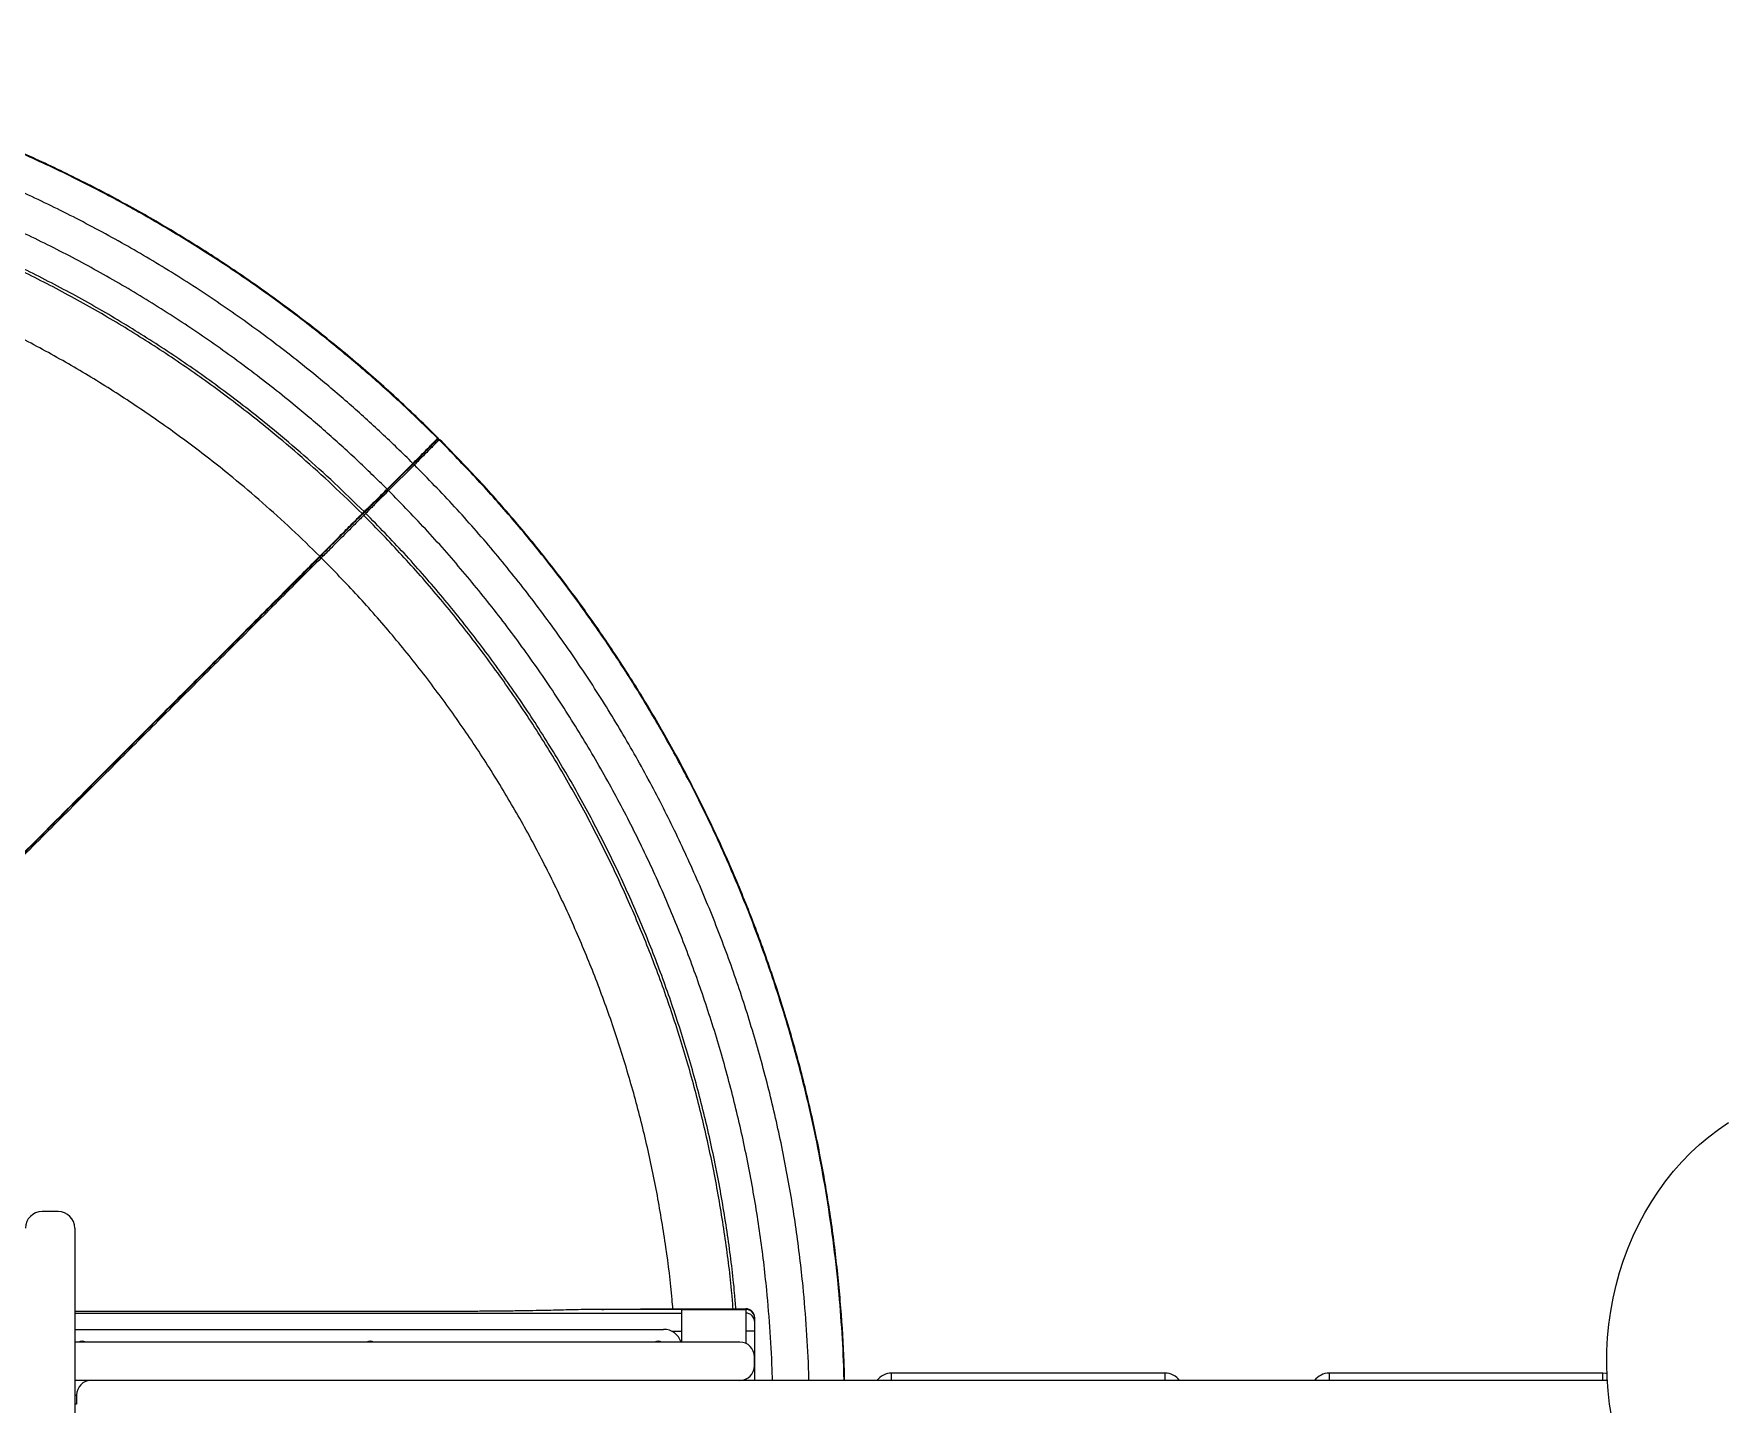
# Model space of a CAD drawing. Header units: millimetres. Extents: x -6502 to 7455, y -8041 to 5981.
# Drawn here: x -3928 to -3000, y 2289 to 3040 of the extents above; entities that cross this region are included whole.
import ezdxf

# ---------------------------------------------------------------- set-up
doc = ezdxf.new("R2010")
doc.units = ezdxf.units.MM
doc.layers.add('DIKOM_ОБЪЕКТ', color=7, linetype='Continuous')

msp = doc.modelspace()

# ---------------------------------------------------------------- linework, layer by layer
at = {"layer": 'DIKOM_ОБЪЕКТ', "color": 7, "linetype": 'Continuous', "lineweight": 15}
for p, q in [((-3706.877, 2817.635), (-3705.859, 2817.58)), ((-3706.762, 2817.868), (-3706.497, 2818.133)), ((-3705.601, 2817.838), (-3705.859, 2817.58)), ((-3719.494, 2803.944), (-3733.637, 2789.802)), ((-3720.02, 2804.468), (-3719.494, 2803.944)), ((-3734.161, 2790.324), (-3733.637, 2789.802)), ((-3748.174, 2777.167), (-3747.094, 2778.245)), ((-3747.284, 2777.354), (-3747.222, 2776.217)), ((-3746.142, 2777.297), (-3747.222, 2776.217)), ((-3746.198, 2778.336), (-3746.142, 2777.297)), ((-3914.853, 2394.347), (-3923.653, 2394.347)), ((-3712.754, 2339.508), (-3905.753, 2339.508)), ((-3572.753, 2340.685), (-3616.707, 2340.685)), ((-3572.753, 2340.685), (-3537.753, 2340.685)), ((-3559.242, 2341.008), (-3537.753, 2341.008)), ((-3537.753, 2341.008), (-3537.753, 2340.685)), ((-3537.753, 2340.685), (-3537.753, 2338.657)), ((-3905.753, 2329.685), (-3582.754, 2329.685)), ((-3532.753, 2335.686), (-3532.753, 2336.009)), ((-3532.753, 2333.658), (-3532.753, 2335.686)), ((-3578.34, 2328.659), (-3572.753, 2328.659)), ((-3572.753, 2322.685), (-3572.753, 2328.659)), ((-3532.753, 2328.659), (-3537.753, 2328.659)), ((-3537.753, 2328.659), (-3537.753, 2322.022)), ((-3532.753, 2301.685), (-3532.753, 2328.659)), ((-3532.944, 2309.685), (-3532.944, 2314.685)), ((-3537.753, 2302.349), (-3537.753, 2301.685)), ((-3307.753, 2305.685), (-3457.754, 2305.685)), ((-3457.754, 2301.685), (-3457.754, 2305.685)), ((-3307.753, 2301.685), (-3307.753, 2305.685)), ((-3067.754, 2305.685), (-3217.753, 2305.685)), ((-3217.753, 2305.685), (-3217.753, 2301.685)), ((-3067.754, 2301.685), (-3067.754, 2305.685)), ((-3905.705, 2293.685), (-3904.754, 2293.685)), ((-3904.754, 2293.685), (-3904.754, 2288.685)), ((-3065.209, 2301.685), (-3894.753, 2301.685)), ((-3904.754, 2288.685), (-3905.675, 2288.685))]:
    msp.add_line(p, q, dxfattribs=at)
at = {"layer": 'DIKOM_ОБЪЕКТ', "color": 7, "linetype": 'Continuous', "lineweight": 15, "flags": 128}
for points in [[(-3706.805, 2818.525), (-3706.676, 2818.654), (-3706.548, 2818.782)], [(-3734.423, 2790.587), (-3727.354, 2797.66), (-3720.285, 2804.733)], [(-3734.16, 2790.324), (-3727.762, 2796.724), (-3720.02, 2804.468)], [(-3720.02, 2804.468), (-3720.024, 2804.472), (-3720.055, 2804.503), (-3720.111, 2804.56), (-3720.19, 2804.639), (-3720.285, 2804.733)], [(-3062.794, 2281.498), (-3063.933, 2288.695), (-3064.768, 2295.947), (-3065.295, 2303.237), (-3065.514, 2310.548), (-3065.423, 2317.863), (-3065.025, 2325.164), (-3064.318, 2332.434), (-3063.305, 2339.656), (-3061.988, 2346.812), (-3060.371, 2353.885), (-3058.457, 2360.859), (-3056.251, 2367.717), (-3053.758, 2374.442), (-3050.984, 2381.019), (-3047.936, 2387.432), (-3044.62, 2393.666), (-3041.045, 2399.706), (-3037.219, 2405.537), (-3033.152, 2411.146), (-3028.853, 2416.519), (-3024.331, 2421.644), (-3019.599, 2426.508), (-3014.667, 2431.1), (-3009.548, 2435.409), (-3004.252, 2439.425), (-2998.793, 2443.138)], [(-3065.392, 2305.402), (-3065.802, 2305.493), (-3067.754, 2305.685)]]:
    msp.add_lwpolyline(points, dxfattribs=at)
at = {"layer": 'DIKOM_ОБЪЕКТ', "color": 7, "linetype": 'Continuous', "lineweight": 15}
for centre, radius, start, end in [((-3731.578, 2793.166), 3.84, 222.199571, 227.74846), ((-3707.306, 2817.382), 38.122, 224.86559, 225.217029), ((-3747.823, 2777.523), 0.5, 225.373066, 314.704676), ((-3771.061, 2754.072), 0.422, 226.939889, 312.774821), ((-3923.653, 2385.246), 9.1, 90, 180), ((-3914.853, 2385.246), 9.1, 0, 90), ((-3537.753, 2336.008), 5, 0.005062, 90.003135), ((-3537.753, 2335.686), 4.999, 0.002358, 90.008571), ((-3582.753, 2319.685), 10, 17.723778, 90), ((-3537.753, 2333.658), 5, 0.00118, 90.007017), ((-3901.753, 2318.685), 4.5, 62.904938, 115.490228), ((-3743.753, 2318.685), 4.5, 62.904938, 115.490228), ((-3585.753, 2318.685), 4.5, 62.904938, 115.490228), ((-3540.944, 2314.685), 8, 0, 90), ((-3540.944, 2309.685), 8, 270, 0), ((-3457.753, 2295.685), 10, 90, 143.130102), ((-3307.753, 2295.685), 10, 36.869898, 90), ((-3217.753, 2295.685), 10, 90, 143.130102), ((-3896.753, 2293.685), 8, 90, 180)]:
    msp.add_arc(centre, radius, start, end, dxfattribs=at)
for points, knots in [([(-3706.548, 2818.782), (-3713.66, 2825.711), (-3727.881, 2839.565), (-3750.23, 2859.27), (-3773.275, 2878.144), (-3797.059, 2896.084), (-3821.522, 2913.082), (-3846.626, 2929.102), (-3872.32, 2944.115), (-3898.56, 2958.1), (-3925.336, 2971.052), (-3952.628, 2982.959), (-3980.382, 2993.793), (-4008.54, 3003.53), (-4037.055, 3012.156), (-4065.885, 3019.657), (-4094.987, 3026.022), (-4124.315, 3031.24), (-4153.806, 3035.307), (-4183.405, 3038.192), (-4213.061, 3039.998), (-4232.855, 3040.222), (-4242.753, 3040.334)], [0, 0, 0, 0, 0.0500355, 0.100049, 0.1501061, 0.2001339, 0.2501505, 0.3002057, 0.3501778, 0.4000935, 0.4500267, 0.5000467, 0.550122, 0.6001483, 0.6501666, 0.7002266, 0.7502471, 0.8002696, 0.8503156, 0.9002497, 0.9501203, 1, 1, 1, 1]), ([(-3706.804, 2818.523), (-3712.619, 2824.211), (-3724.249, 2835.587), (-3742.379, 2851.93), (-3761.713, 2868.341), (-3782.359, 2884.668), (-3804.345, 2900.812), (-3826.897, 2916.156), (-3849.987, 2930.68), (-3873.581, 2944.365), (-3899.087, 2957.959), (-3926.565, 2971.251), (-3956.075, 2984.014), (-3986.095, 2995.516), (-4015.491, 3005.372), (-4044.149, 3013.722), (-4071.993, 3020.704), (-4100.077, 3026.627), (-4128.368, 3031.485), (-4156.82, 3035.275), (-4185.397, 3037.967), (-4214.054, 3039.656), (-4233.187, 3039.864), (-4242.753, 3039.969)], [0, 0, 0, 0, 0.0410147, 0.0820225, 0.1230406, 0.1688717, 0.2147116, 0.2605468, 0.3063817, 0.3522223, 0.3980524, 0.4520787, 0.5060932, 0.5601194, 0.6141339, 0.6623724, 0.7105989, 0.7588378, 0.8070647, 0.8553035, 0.9035322, 0.9517675, 1, 1, 1, 1]), ([(-3720.285, 2804.733), (-3725.966, 2810.293), (-3737.327, 2821.411), (-3755.04, 2837.382), (-3775.265, 2854.549), (-3798.251, 2872.593), (-3824.166, 2891.197), (-3850.863, 2908.667), (-3878.284, 2924.969), (-3906.219, 2939.987), (-3934.595, 2953.713), (-3963.356, 2966.152), (-3992.613, 2977.361), (-4022.525, 2987.392), (-4053.04, 2996.191), (-4084.117, 3003.717), (-4115.486, 3009.891), (-4147.096, 3014.713), (-4178.881, 3018.138), (-4210.788, 3020.287), (-4232.098, 3020.553), (-4242.753, 3020.685)], [0, 0, 0, 0, 0.0411082, 0.0822095, 0.1233213, 0.178301, 0.2332928, 0.2882718, 0.3432637, 0.3982428, 0.4522526, 0.5062505, 0.5602599, 0.614258, 0.6693694, 0.7244705, 0.7795797, 0.8346824, 0.8897899, 0.9448944, 1, 1, 1, 1]), ([(-3734.423, 2790.587), (-3739.948, 2795.994), (-3750.999, 2806.808), (-3768.228, 2822.342), (-3787.902, 2839.041), (-3810.264, 2856.596), (-3835.479, 2874.696), (-3861.455, 2891.695), (-3888.135, 2907.556), (-3915.315, 2922.168), (-3942.924, 2935.523), (-3970.907, 2947.625), (-3999.374, 2958.532), (-4028.477, 2968.291), (-4058.167, 2976.853), (-4088.404, 2984.176), (-4118.925, 2990.184), (-4149.681, 2994.874), (-4180.608, 2998.207), (-4211.652, 3000.297), (-4232.386, 3000.556), (-4242.753, 3000.685)], [0, 0, 0, 0, 0.0410959, 0.0821846, 0.1232842, 0.1782655, 0.2332601, 0.2882418, 0.3432354, 0.3982175, 0.4522291, 0.5062296, 0.5602416, 0.614242, 0.669355, 0.7244581, 0.7795703, 0.8346751, 0.8897859, 0.9448918, 1, 1, 1, 1]), ([(-3747.092, 2778.246), (-3752.463, 2783.498), (-3763.205, 2794.002), (-3779.949, 2809.094), (-3799.097, 2825.344), (-3820.888, 2842.45), (-3845.483, 2860.105), (-3870.821, 2876.687), (-3896.845, 2892.158), (-3923.358, 2906.411), (-3950.288, 2919.438), (-3977.585, 2931.244), (-4005.352, 2941.882), (-4033.74, 2951.402), (-4062.701, 2959.754), (-4092.195, 2966.896), (-4121.967, 2972.756), (-4151.967, 2977.332), (-4182.134, 2980.583), (-4212.416, 2982.622), (-4232.641, 2982.874), (-4242.753, 2983)], [0, 0, 0, 0, 0.0409581, 0.0819093, 0.122871, 0.1778786, 0.2328988, 0.2879061, 0.3429266, 0.3979336, 0.4519712, 0.505997, 0.5600344, 0.6140597, 0.669199, 0.7243287, 0.7794667, 0.8345974, 0.8897338, 0.9448662, 1, 1, 1, 1]), ([(-3748.174, 2777.167), (-3753.533, 2782.408), (-3764.251, 2792.888), (-3780.957, 2807.945), (-3800.062, 2824.16), (-3821.805, 2841.228), (-3846.347, 2858.845), (-3871.63, 2875.39), (-3897.598, 2890.828), (-3924.053, 2905.05), (-3950.924, 2918.049), (-3978.161, 2929.829), (-4005.868, 2940.444), (-4034.195, 2949.943), (-4063.092, 2958.277), (-4092.523, 2965.404), (-4122.23, 2971.251), (-4152.165, 2975.817), (-4182.266, 2979.061), (-4212.482, 2981.095), (-4232.663, 2981.347), (-4242.753, 2981.473)], [0, 0, 0, 0, 0.0409554, 0.0819037, 0.122862, 0.1778707, 0.2328909, 0.2878991, 0.3429198, 0.3979277, 0.4519659, 0.5059918, 0.5600296, 0.6140559, 0.6691957, 0.7243255, 0.7794648, 0.8345957, 0.8897324, 0.9448653, 1, 1, 1, 1]), ([(-3771.349, 2753.764), (-3776.463, 2758.766), (-3786.691, 2768.771), (-3802.635, 2783.144), (-3820.859, 2798.611), (-3841.589, 2814.884), (-3864.977, 2831.673), (-3889.072, 2847.44), (-3913.819, 2862.153), (-3939.031, 2875.706), (-3964.64, 2888.094), (-3990.597, 2899.32), (-4017.001, 2909.437), (-4043.997, 2918.489), (-4071.536, 2926.431), (-4099.583, 2933.224), (-4127.894, 2938.795), (-4156.422, 2943.147), (-4185.109, 2946.238), (-4213.905, 2948.177), (-4233.137, 2948.417), (-4242.753, 2948.537)], [0, 0, 0, 0, 0.0410099, 0.0820127, 0.1230272, 0.1780251, 0.2330355, 0.2880331, 0.3430428, 0.3980409, 0.4520685, 0.5060844, 0.5601125, 0.6141284, 0.6692578, 0.7243776, 0.779506, 0.8346268, 0.8897532, 0.9448759, 1, 1, 1, 1]), ([(-3720.285, 2804.733), (-3719.405, 2805.614), (-3717.643, 2807.379), (-3715.109, 2809.932), (-3712.771, 2812.3), (-3710.722, 2814.387), (-3709.03, 2816.121), (-3707.779, 2817.425), (-3706.968, 2818.296), (-3706.859, 2818.447), (-3706.804, 2818.523)], [0, 0, 0, 0, 0.1248657, 0.2500738, 0.3746552, 0.4999972, 0.6246483, 0.7499032, 0.8749306, 1, 1, 1, 1]), ([(-3720.02, 2804.468), (-3719.941, 2804.548), (-3719.569, 2804.92), (-3718.64, 2805.849), (-3717.183, 2807.309), (-3715.599, 2808.899), (-3714.108, 2810.395), (-3712.812, 2811.701), (-3711.518, 2813.004), (-3710.364, 2814.17), (-3709.342, 2815.203), (-3708.47, 2816.087), (-3707.731, 2816.843), (-3707.21, 2817.381), (-3706.901, 2817.708), (-3706.864, 2817.755), (-3706.846, 2817.777)], [0, 0, 0, 0, 0.011627, 0.0542866, 0.1355929, 0.2262823, 0.2944894, 0.3721814, 0.4443111, 0.5290646, 0.6040523, 0.6791391, 0.7642484, 0.8535402, 0.9295141, 1, 1, 1, 1]), ([(-3705.859, 2817.58), (-3705.917, 2817.522), (-3706.036, 2817.403), (-3706.822, 2816.616), (-3708.096, 2815.342), (-3709.87, 2813.569), (-3712.036, 2811.402), (-3714.459, 2808.98), (-3716.974, 2806.464), (-3718.67, 2804.768), (-3719.494, 2803.944)], [0, 0, 0, 0, 0.1167052, 0.240238, 0.3687923, 0.4999961, 0.6312154, 0.7597615, 0.8832953, 1, 1, 1, 1]), ([(-3706.851, 2817.784), (-3706.834, 2817.796), (-3706.769, 2817.84), (-3706.696, 2817.96), (-3706.65, 2818.123), (-3706.664, 2818.285), (-3706.717, 2818.422), (-3706.777, 2818.491), (-3706.804, 2818.523)], [0, 0, 0, 0, 0.0743056, 0.2784398, 0.4825691, 0.675299, 0.8490036, 1, 1, 1, 1]), ([(-3706.804, 2818.523), (-3706.804, 2818.523), (-3706.805, 2818.524), (-3706.805, 2818.525), (-3706.805, 2818.525)], [0, 0, 0, 0, 0.5003498, 1, 1, 1, 1]), ([(-3706.66, 2818.129), (-3706.661, 2818.183), (-3706.663, 2818.286), (-3706.718, 2818.424), (-3706.777, 2818.493), (-3706.805, 2818.525)], [0, 0, 0, 0, 0.3726802, 0.7085059, 1, 1, 1, 1]), ([(-3706.758, 2817.909), (-3706.646, 2817.903), (-3706.408, 2817.889), (-3706.095, 2817.872), (-3705.823, 2817.854), (-3705.635, 2817.843), (-3705.612, 2817.839), (-3705.601, 2817.838)], [0, 0, 0, 0, 0.1910911, 0.4076007, 0.5957665, 0.7987786, 1, 1, 1, 1]), ([(-3706.548, 2818.782), (-3706.523, 2818.755), (-3706.482, 2818.711), (-3706.41, 2818.582), (-3706.384, 2818.424), (-3706.422, 2818.241), (-3706.478, 2818.166), (-3706.501, 2818.136)], [0, 0, 0, 0, 0.1761156, 0.2894007, 0.7043274, 0.8811403, 1, 1, 1, 1]), ([(-3483.822, 2301.685), (-3483.846, 2303.263), (-3483.997, 2312.973), (-3485.038, 2330.797), (-3487.061, 2356.074), (-3490.128, 2382.218), (-3494.255, 2409.179), (-3499.353, 2435.976), (-3505.409, 2462.573), (-3512.416, 2488.933), (-3520.84, 2516.581), (-3530.871, 2545.41), (-3542.713, 2575.302), (-3555.807, 2604.662), (-3569.623, 2632.417), (-3583.984, 2658.586), (-3598.736, 2683.211), (-3614.405, 2707.258), (-3630.975, 2730.699), (-3648.413, 2753.497), (-3666.717, 2775.608), (-3685.787, 2797.065), (-3699.169, 2810.742), (-3705.859, 2817.58)], [0, 0, 0, 0, 0.0082301, 0.0506395, 0.0930603, 0.1404579, 0.187865, 0.2352675, 0.2826689, 0.3300766, 0.3774736, 0.4333469, 0.489208, 0.5450807, 0.600942, 0.6508297, 0.7007051, 0.7505932, 0.8004688, 0.8503563, 0.9002338, 0.9501187, 1, 1, 1, 1]), ([(-3483.527, 2301.685), (-3483.584, 2305.057), (-3483.811, 2318.352), (-3485.402, 2341.538), (-3488.305, 2371.181), (-3492.45, 2400.684), (-3497.725, 2430.002), (-3504.15, 2459.08), (-3511.702, 2487.865), (-3520.367, 2516.308), (-3530.143, 2544.4), (-3541.021, 2572.118), (-3552.986, 2599.404), (-3566.011, 2626.2), (-3580.075, 2652.462), (-3595.157, 2678.152), (-3611.235, 2703.231), (-3628.282, 2727.659), (-3646.26, 2751.388), (-3665.15, 2774.358), (-3684.843, 2796.605), (-3698.681, 2810.76), (-3705.601, 2817.838)], [0, 0, 0, 0, 0.0175756, 0.0692987, 0.1210662, 0.1728032, 0.2245291, 0.2762945, 0.3279737, 0.3795956, 0.4312343, 0.4829634, 0.5347502, 0.5864857, 0.6382129, 0.6899842, 0.7417131, 0.7934451, 0.8452015, 0.8968412, 0.9484159, 1, 1, 1, 1]), ([(-3503.105, 2301.685), (-3503.125, 2303.004), (-3503.271, 2312.269), (-3504.278, 2329.463), (-3506.393, 2355.904), (-3509.904, 2384.917), (-3515.07, 2416.396), (-3521.595, 2447.627), (-3529.457, 2478.544), (-3538.592, 2508.916), (-3548.95, 2538.687), (-3560.492, 2567.819), (-3573.254, 2596.434), (-3587.312, 2624.677), (-3602.666, 2652.477), (-3619.32, 2679.773), (-3637.135, 2706.32), (-3656.077, 2732.081), (-3676.131, 2756.979), (-3697.173, 2781.059), (-3712.054, 2796.316), (-3719.494, 2803.944)], [0, 0, 0, 0, 0.0070658, 0.0496265, 0.092198, 0.1491295, 0.2060735, 0.2630044, 0.3199487, 0.3768797, 0.4328068, 0.4887219, 0.5446487, 0.600564, 0.6576313, 0.7146887, 0.7717547, 0.8288131, 0.8858776, 0.9429377, 1, 1, 1, 1]), ([(-3747.092, 2778.246), (-3747.02, 2778.294), (-3746.877, 2778.392), (-3746.074, 2779.135), (-3744.871, 2780.276), (-3743.277, 2781.824), (-3741.358, 2783.697), (-3739.197, 2785.837), (-3736.852, 2788.157), (-3735.237, 2789.773), (-3734.426, 2790.583)], [0, 0, 0, 0, 0.1256072, 0.250295, 0.3755099, 0.5005452, 0.6250743, 0.749997, 0.8746172, 1, 1, 1, 1]), ([(-3746.441, 2778.202), (-3746.396, 2778.237), (-3746.316, 2778.299), (-3745.947, 2778.649), (-3745.567, 2779.018), (-3745.038, 2779.531), (-3744.216, 2780.331), (-3742.974, 2781.558), (-3741.53, 2782.983), (-3740.214, 2784.288), (-3739.028, 2785.47), (-3737.823, 2786.668), (-3736.123, 2788.36), (-3734.797, 2789.687), (-3734.049, 2790.436)], [0, 0, 0, 0, 0.1015145, 0.178871, 0.2334886, 0.2822434, 0.3826994, 0.4840967, 0.5856842, 0.6812853, 0.7267636, 0.7922684, 0.8828511, 1, 1, 1, 1]), ([(-3733.637, 2789.802), (-3734.392, 2789.047), (-3735.948, 2787.491), (-3738.255, 2785.183), (-3740.476, 2782.962), (-3742.463, 2780.975), (-3744.09, 2779.349), (-3745.258, 2778.181), (-3745.98, 2777.459), (-3746.089, 2777.35), (-3746.142, 2777.297)], [0, 0, 0, 0, 0.1167064, 0.2402376, 0.3687832, 0.4999971, 0.6312118, 0.7597601, 0.8832963, 1, 1, 1, 1]), ([(-3734.426, 2790.583), (-3734.426, 2790.584), (-3734.425, 2790.585), (-3734.423, 2790.586), (-3734.423, 2790.587)], [0, 0, 0, 0, 0.5155753, 1, 1, 1, 1]), ([(-3734.426, 2790.583), (-3734.399, 2790.556), (-3734.34, 2790.497), (-3734.262, 2790.419), (-3734.207, 2790.365), (-3734.193, 2790.351), (-3734.189, 2790.347)], [0, 0, 0, 0, 0.2580051, 0.5517761, 0.8741912, 1, 1, 1, 1]), ([(-3734.189, 2790.347), (-3734.18, 2790.337), (-3734.162, 2790.32), (-3734.166, 2790.324), (-3734.168, 2790.326)], [0, 0, 0, 0, 0.5247325, 1, 1, 1, 1]), ([(-3523.105, 2301.685), (-3523.123, 2302.785), (-3523.263, 2311.613), (-3524.239, 2328.153), (-3526.295, 2353.874), (-3529.711, 2382.099), (-3534.737, 2412.728), (-3541.086, 2443.115), (-3548.736, 2473.197), (-3557.623, 2502.748), (-3567.702, 2531.714), (-3578.932, 2560.059), (-3591.348, 2587.9), (-3605.026, 2615.38), (-3619.966, 2642.428), (-3636.169, 2668.987), (-3653.503, 2694.817), (-3671.933, 2719.881), (-3691.445, 2744.106), (-3711.919, 2767.536), (-3726.397, 2782.38), (-3733.637, 2789.802)], [0, 0, 0, 0, 0.0060603, 0.0486505, 0.0912516, 0.148242, 0.2052454, 0.262236, 0.3192393, 0.3762298, 0.4322154, 0.4881886, 0.5441736, 0.6001471, 0.6572739, 0.7143907, 0.7715165, 0.8286342, 0.8857583, 0.9428782, 1, 1, 1, 1]), ([(-3771.349, 2753.764), (-3769.584, 2755.537), (-3766.053, 2759.084), (-3761.511, 2763.655), (-3757.567, 2767.627), (-3754.298, 2770.924), (-3751.687, 2773.564), (-3749.775, 2775.506), (-3748.515, 2776.793), (-3748.288, 2777.042), (-3748.174, 2777.167)], [0, 0, 0, 0, 0.1254712, 0.2509714, 0.375841, 0.4999109, 0.6240828, 0.7492389, 0.8745891, 1, 1, 1, 1]), ([(-3747.222, 2776.217), (-3747.346, 2776.093), (-3747.595, 2775.843), (-3748.915, 2774.524), (-3750.867, 2772.572), (-3753.473, 2769.966), (-3756.762, 2766.676), (-3760.728, 2762.711), (-3765.262, 2758.176), (-3768.757, 2754.682), (-3770.511, 2752.928)], [0, 0, 0, 0, 0.1285727, 0.2581491, 0.3798822, 0.5016159, 0.6268845, 0.7521566, 0.8756338, 1, 1, 1, 1]), ([(-3769.527, 2755.314), (-3768.16, 2756.682), (-3765.017, 2759.826), (-3760.808, 2764.042), (-3756.824, 2768.032), (-3753.522, 2771.339), (-3750.898, 2773.968), (-3748.92, 2775.953), (-3748.203, 2776.673), (-3747.847, 2777.031)], [0, 0, 0, 0, 0.1145228, 0.2632008, 0.4111274, 0.5581028, 0.7051981, 0.8534554, 1, 1, 1, 1]), ([(-3747.472, 2777.167), (-3747.29, 2777.348), (-3746.923, 2777.712), (-3746.565, 2778.071), (-3746.384, 2778.252)], [0, 0, 0, 0, 0.4951056, 1, 1, 1, 1]), ([(-3544.652, 2341.008), (-3544.872, 2343.798), (-3545.883, 2356.624), (-3548.775, 2379.39), (-3553.62, 2409.205), (-3559.812, 2438.781), (-3567.255, 2468.059), (-3575.906, 2496.822), (-3585.715, 2525.015), (-3596.645, 2552.604), (-3608.73, 2579.702), (-3622.044, 2606.449), (-3636.584, 2632.775), (-3652.355, 2658.625), (-3669.227, 2683.766), (-3687.165, 2708.161), (-3706.157, 2731.74), (-3726.084, 2754.544), (-3740.176, 2768.993), (-3747.222, 2776.217)], [0, 0, 0, 0, 0.0171363, 0.0787746, 0.1404274, 0.2020655, 0.2637183, 0.3253566, 0.3859083, 0.4464465, 0.506998, 0.5675363, 0.6293225, 0.691097, 0.7528824, 0.8146585, 0.8764415, 0.9382194, 1, 1, 1, 1]), ([(-3747.092, 2778.246), (-3747.092, 2778.245), (-3747.093, 2778.245), (-3747.093, 2778.245), (-3747.094, 2778.245)], [0, 0, 0, 0, 0.501672, 1, 1, 1, 1]), ([(-3746.432, 2778.217), (-3746.464, 2778.191), (-3746.541, 2778.13), (-3746.694, 2778.094), (-3746.854, 2778.105), (-3746.992, 2778.158), (-3747.061, 2778.217), (-3747.094, 2778.245)], [0, 0, 0, 0, 0.16731, 0.4027787, 0.6253841, 0.8261741, 1, 1, 1, 1]), ([(-3543.119, 2341.008), (-3543.343, 2343.848), (-3544.36, 2356.746), (-3547.263, 2379.605), (-3552.118, 2409.485), (-3558.323, 2439.126), (-3565.782, 2468.468), (-3574.452, 2497.293), (-3584.283, 2525.547), (-3595.236, 2553.197), (-3607.348, 2580.354), (-3620.691, 2607.159), (-3635.263, 2633.543), (-3651.068, 2659.449), (-3667.977, 2684.644), (-3685.954, 2709.093), (-3704.987, 2732.723), (-3724.957, 2755.578), (-3739.08, 2770.057), (-3746.142, 2777.297)], [0, 0, 0, 0, 0.0174003, 0.0790225, 0.1406585, 0.2022799, 0.2639162, 0.3255379, 0.3860733, 0.4465953, 0.5071303, 0.5676525, 0.6294221, 0.6911803, 0.7529488, 0.8147083, 0.8764746, 0.9382361, 1, 1, 1, 1]), ([(-3770.511, 2752.928), (-3774.307, 2749.132), (-3781.922, 2741.518), (-3794.187, 2729.254), (-3807.048, 2716.392), (-3820.503, 2702.936), (-3833.658, 2689.781), (-3846.385, 2677.054), (-3858.572, 2664.868), (-3871.06, 2652.379), (-3883.826, 2639.613), (-3896.853, 2626.587), (-3910.12, 2613.32), (-3923.599, 2599.839), (-3937.267, 2586.172), (-3951.103, 2572.337), (-3965.085, 2558.354), (-3979.186, 2544.253), (-3993.364, 2530.075), (-4007.594, 2515.845), (-4021.868, 2501.57), (-4036.183, 2487.254), (-4050.514, 2472.925), (-4064.815, 2458.623), (-4079.459, 2443.979), (-4094.418, 2429.02), (-4109.657, 2413.781), (-4124.742, 2398.696), (-4139.792, 2383.646), (-4154.76, 2368.679), (-4169.488, 2353.952), (-4179.004, 2344.435), (-4183.687, 2339.752)], [0, 0, 0, 0, 0.0381917, 0.0766051, 0.1150675, 0.1535306, 0.1919438, 0.2234415, 0.2549667, 0.2864918, 0.3179892, 0.3494837, 0.3810054, 0.4125273, 0.444022, 0.4755165, 0.5070384, 0.5385599, 0.5700549, 0.6014539, 0.6328529, 0.6643474, 0.6958696, 0.7273912, 0.7588864, 0.7930309, 0.8272109, 0.8613903, 0.8955352, 0.9307224, 0.9659094, 1, 1, 1, 1]), ([(-4119.511, 2404.805), (-4114.305, 2410.032), (-4103.676, 2420.706), (-4087.393, 2437.049), (-4070.762, 2453.739), (-4054.021, 2470.533), (-4037.232, 2487.369), (-4020.451, 2504.195), (-4003.712, 2520.977), (-3987.036, 2537.691), (-3970.456, 2554.307), (-3954.026, 2570.772), (-3937.803, 2587.027), (-3921.817, 2603.042), (-3906.094, 2618.794), (-3890.666, 2634.251), (-3875.568, 2649.372), (-3860.853, 2664.111), (-3846.549, 2678.439), (-3832.696, 2692.316), (-3819.32, 2705.712), (-3806.457, 2718.595), (-3794.149, 2730.926), (-3782.365, 2742.728), (-3775.022, 2750.085), (-3771.349, 2753.764)], [0, 0, 0, 0, 0.0417239, 0.0852044, 0.1287436, 0.172344, 0.2159445, 0.2594762, 0.3029517, 0.346475, 0.3900723, 0.4336665, 0.4772069, 0.52068, 0.5641927, 0.6077811, 0.651344, 0.6949376, 0.7384997, 0.7820922, 0.8256557, 0.8692446, 0.912812, 0.9563939, 1, 1, 1, 1]), ([(-4103.989, 2420.172), (-4102.62, 2421.545), (-4095.906, 2428.274), (-4083.929, 2440.274), (-4068.106, 2456.127), (-4052.439, 2471.821), (-4036.735, 2487.546), (-4021.659, 2502.644), (-4007.206, 2517.117), (-3996.775, 2527.56), (-3989.705, 2534.639), (-3985.966, 2538.381), (-3982.152, 2542.2), (-3978.242, 2546.113), (-3974.335, 2550.025), (-3967.395, 2556.972), (-3956.24, 2568.141), (-3941.213, 2583.183), (-3925.499, 2598.91), (-3910.354, 2614.068), (-3895.53, 2628.907), (-3881.003, 2643.447), (-3866.903, 2657.556), (-3853.252, 2671.217), (-3840.071, 2684.411), (-3827.293, 2697.198), (-3816.644, 2707.854), (-3807.982, 2716.523), (-3801.345, 2723.167), (-3796.525, 2727.991), (-3793.272, 2731.246), (-3791.198, 2733.322), (-3788.728, 2735.793), (-3785.852, 2738.671), (-3782.586, 2741.94), (-3778.951, 2745.577), (-3774.962, 2749.57), (-3772.239, 2752.295), (-3770.811, 2753.725)], [0, 0, 0, 0, 0.0113822, 0.0558018, 0.0982402, 0.1406835, 0.183137, 0.225564, 0.2628796, 0.3004732, 0.3104979, 0.3206398, 0.3310524, 0.3417483, 0.3527218, 0.3631754, 0.39893, 0.4450636, 0.4888103, 0.5320903, 0.5754214, 0.6187186, 0.6620286, 0.7044662, 0.7468978, 0.7893488, 0.8317739, 0.8566848, 0.8813546, 0.9039395, 0.91032, 0.918095, 0.9275477, 0.9386791, 0.951493, 0.9659855, 0.9821533, 1, 1, 1, 1]), ([(-3770.774, 2753.763), (-3770.661, 2753.876), (-3770.242, 2754.297), (-3769.831, 2754.708), (-3769.532, 2755.008)], [0, 0, 0, 0, 0.2699755, 1, 1, 1, 1]), ([(-3577.692, 2340.976), (-3577.83, 2342.7), (-3578.73, 2353.988), (-3581.4, 2374.75), (-3586.005, 2403.165), (-3591.91, 2431.351), (-3599.001, 2459.253), (-3607.247, 2486.664), (-3616.594, 2513.532), (-3627.011, 2539.825), (-3638.528, 2565.649), (-3651.216, 2591.139), (-3665.073, 2616.228), (-3680.103, 2640.863), (-3696.181, 2664.822), (-3713.277, 2688.071), (-3731.376, 2710.541), (-3750.366, 2732.274), (-3763.796, 2746.043), (-3770.511, 2752.928)], [0, 0, 0, 0, 0.0111795, 0.0731917, 0.1352181, 0.1972299, 0.259256, 0.3212681, 0.3821869, 0.4430918, 0.50401, 0.5649154, 0.6270762, 0.689225, 0.7513843, 0.8135351, 0.8756924, 0.9378449, 1, 1, 1, 1]), ([(-3905.753, 2385.246), (-3905.753, 2385.176), (-3905.753, 2385.035), (-3905.753, 2383.885), (-3905.753, 2382.028), (-3905.753, 2379.41), (-3905.753, 2376.092), (-3905.753, 2372.119), (-3905.753, 2367.622), (-3905.753, 2364.197), (-3905.753, 2362.499)], [0, 0, 0, 0, 0.1225131, 0.2471327, 0.3731988, 0.5, 0.6268004, 0.7528658, 0.8774877, 1, 1, 1, 1]), ([(-3905.753, 2362.499), (-3905.753, 2356.282), (-3905.753, 2343.848), (-3905.753, 2324.315), (-3905.753, 2304.079), (-3905.753, 2282.998), (-3905.753, 2262.751), (-3905.753, 2243.512), (-3905.753, 2225.392), (-3905.753, 2206.857), (-3905.753, 2187.917), (-3905.753, 2166.813), (-3905.753, 2143.494), (-3905.753, 2117.818), (-3905.753, 2091.716), (-3905.753, 2065.179), (-3905.753, 2038.47), (-3905.753, 2011.644), (-3905.753, 1984.772), (-3905.753, 1957.765), (-3905.753, 1930.521), (-3905.753, 1903.113), (-3905.753, 1875.619), (-3905.753, 1848.264), (-3905.753, 1821.133), (-3905.753, 1796.193), (-3905.753, 1773.42), (-3905.753, 1752.819), (-3905.753, 1732.494), (-3905.753, 1712.462), (-3905.753, 1691.014), (-3905.753, 1668.23), (-3905.753, 1644.364), (-3905.753, 1621.12), (-3905.753, 1598.615), (-3905.753, 1576.968), (-3905.753, 1556.19), (-3905.753, 1536.348), (-3905.753, 1517.186), (-3905.753, 1504.977), (-3905.753, 1498.871)], [0, 0, 0, 0, 0.02604, 0.052076, 0.078684, 0.1054517, 0.132588, 0.1541407, 0.1756992, 0.1976448, 0.2196511, 0.2416671, 0.270164, 0.2986559, 0.3274437, 0.3563035, 0.3853155, 0.4139079, 0.4425505, 0.4712717, 0.4999998, 0.5292495, 0.5584938, 0.5876508, 0.6167636, 0.6457574, 0.6684332, 0.6911156, 0.7135582, 0.7359418, 0.7583355, 0.7863518, 0.8143633, 0.8419404, 0.8693711, 0.89646, 0.9227494, 0.948854, 0.9744244, 1, 1, 1, 1]), ([(-3643.247, 2340.187), (-3645.179, 2340.136), (-3649.028, 2340.035), (-3656.129, 2339.902), (-3664.057, 2339.785), (-3672.797, 2339.686), (-3682.207, 2339.607), (-3692.105, 2339.551), (-3702.347, 2339.515), (-3709.283, 2339.51), (-3712.754, 2339.508)], [0, 0, 0, 0, 0.1257319, 0.250478, 0.374711, 0.5000218, 0.624762, 0.7500505, 0.8749131, 1, 1, 1, 1]), ([(-3616.707, 2340.685), (-3619.308, 2340.651), (-3624.508, 2340.581), (-3631.5, 2340.461), (-3637.878, 2340.33), (-3641.458, 2340.235), (-3643.247, 2340.187)], [0, 0, 0, 0, 0.2498887, 0.4994832, 0.7498228, 1, 1, 1, 1]), ([(-3616.707, 2340.685), (-3613.873, 2340.718), (-3608.205, 2340.785), (-3599.008, 2340.865), (-3589.453, 2340.929), (-3579.575, 2340.974), (-3569.48, 2341.003), (-3562.659, 2341.006), (-3559.242, 2341.008)], [0, 0, 0, 0, 0.16697, 0.3340288, 0.5009713, 0.6665007, 0.8329144, 1, 1, 1, 1]), ([(-3572.753, 2338.542), (-3572.753, 2338.608), (-3572.753, 2338.739), (-3572.753, 2338.788), (-3572.753, 2338.877), (-3572.753, 2339.011), (-3572.753, 2339.276), (-3572.753, 2339.85), (-3572.753, 2340.343), (-3572.753, 2340.685)], [0, 0, 0, 0, 0.0391737, 0.0783749, 0.1175759, 0.156777, 0.2799804, 0.4999863, 1, 1, 1, 1]), ([(-3905.753, 2338.61), (-3904.862, 2338.61), (-3890.848, 2338.607), (-3863.375, 2338.601), (-3823.061, 2338.593), (-3781.943, 2338.585), (-3740.253, 2338.577), (-3698.251, 2338.568), (-3656.219, 2338.56), (-3614.383, 2338.551), (-3586.59, 2338.545), (-3572.753, 2338.542)], [0, 0, 0, 0, 0.0080346, 0.1262487, 0.2475086, 0.3712199, 0.4966795, 0.6230986, 0.7496092, 0.875348, 1, 1, 1, 1]), ([(-3572.753, 2328.659), (-3572.753, 2329.842), (-3572.753, 2332.208), (-3572.753, 2335.293), (-3572.753, 2337.642), (-3572.753, 2338.242), (-3572.753, 2338.542)], [0, 0, 0, 0, 0.2500179, 0.4999925, 0.7500166, 1, 1, 1, 1]), ([(-3537.753, 2338.657), (-3537.753, 2338.61), (-3537.753, 2338.514), (-3537.753, 2337.902), (-3537.753, 2336.966), (-3537.753, 2335.716), (-3537.753, 2334.199), (-3537.753, 2332.477), (-3537.753, 2330.605), (-3537.753, 2329.309), (-3537.753, 2328.659)], [0, 0, 0, 0, 0.1248152, 0.2500701, 0.3746706, 0.4999008, 0.6244344, 0.7495589, 0.8744803, 1, 1, 1, 1]), ([(-3532.753, 2328.659), (-3532.753, 2329.308), (-3532.753, 2330.604), (-3532.753, 2332.244), (-3532.753, 2333.404), (-3532.753, 2333.573), (-3532.753, 2333.658)], [0, 0, 0, 0, 0.2504763, 0.5000911, 0.7498992, 1, 1, 1, 1]), ([(-3880.974, 2322.685), (-3882.638, 2322.685), (-3886.004, 2322.685), (-3891.614, 2322.685), (-3897.68, 2322.685), (-3902.447, 2322.685), (-3905.215, 2322.685), (-3905.753, 2322.685)], [0, 0, 0, 0, 0.2268865, 0.4591146, 0.6963344, 0.9409505, 1, 1, 1, 1]), ([(-3764.533, 2322.685), (-3766.497, 2322.685), (-3770.423, 2322.685), (-3776.859, 2322.685), (-3783.683, 2322.685), (-3791.799, 2322.685), (-3801.189, 2322.685), (-3811.866, 2322.685), (-3821.846, 2322.685), (-3830.94, 2322.685), (-3839.019, 2322.685), (-3846.929, 2322.685), (-3854.532, 2322.685), (-3861.824, 2322.685), (-3868.647, 2322.685), (-3875.084, 2322.685), (-3879.01, 2322.685), (-3880.974, 2322.685)], [0, 0, 0, 0, 0.0592586, 0.1185145, 0.1804689, 0.242426, 0.3275716, 0.4134661, 0.4999656, 0.5648724, 0.6297848, 0.6936784, 0.7575743, 0.8195272, 0.8814824, 0.9407376, 1, 1, 1, 1]), ([(-3690.974, 2322.685), (-3692.637, 2322.685), (-3696.004, 2322.685), (-3701.616, 2322.685), (-3707.672, 2322.685), (-3714.131, 2322.685), (-3720.876, 2322.685), (-3727.753, 2322.685), (-3734.631, 2322.685), (-3741.376, 2322.685), (-3747.834, 2322.685), (-3753.891, 2322.685), (-3759.503, 2322.685), (-3762.87, 2322.685), (-3764.533, 2322.685)], [0, 0, 0, 0, 0.0789859, 0.1598315, 0.2424148, 0.3275729, 0.413481, 0.5000002, 0.5865073, 0.6724212, 0.7575855, 0.8401623, 0.9210081, 1, 1, 1, 1]), ([(-3540.944, 2322.685), (-3541.017, 2322.685), (-3541.164, 2322.685), (-3542.362, 2322.685), (-3544.313, 2322.685), (-3547.097, 2322.685), (-3550.693, 2322.685), (-3555.063, 2322.685), (-3560.154, 2322.685), (-3565.897, 2322.685), (-3572.19, 2322.685), (-3578.933, 2322.685), (-3586.023, 2322.685), (-3593.432, 2322.685), (-3601.166, 2322.685), (-3609.245, 2322.685), (-3617.666, 2322.685), (-3626.338, 2322.685), (-3635.158, 2322.685), (-3643.987, 2322.685), (-3652.711, 2322.685), (-3661.22, 2322.685), (-3669.386, 2322.685), (-3677.108, 2322.685), (-3684.357, 2322.685), (-3688.78, 2322.685), (-3690.974, 2322.685)], [0, 0, 0, 0, 0.0402019, 0.081036, 0.1224628, 0.1647445, 0.2072737, 0.2500001, 0.292724, 0.3352536, 0.3775376, 0.4189618, 0.4597971, 0.5000001, 0.5401994, 0.5810352, 0.622463, 0.6647435, 0.707273, 0.7499997, 0.7927231, 0.8352527, 0.8775359, 0.9189604, 0.9597955, 1, 1, 1, 1]), ([(-3896.754, 2301.685), (-3896.81, 2301.685), (-3896.927, 2301.685), (-3897.901, 2301.685), (-3899.514, 2301.685), (-3901.796, 2301.685), (-3903.982, 2301.685), (-3905.391, 2301.685), (-3905.753, 2301.685)], [0, 0, 0, 0, 0.172164, 0.3546402, 0.544708, 0.7388056, 0.9328973, 1, 1, 1, 1]), ([(-3894.753, 2301.685), (-3895.005, 2301.685), (-3895.393, 2301.685), (-3895.859, 2301.685), (-3896.177, 2301.685), (-3896.436, 2301.685), (-3896.685, 2301.685), (-3896.727, 2301.685), (-3896.754, 2301.685)], [0, 0, 0, 0, 0.239448, 0.3696604, 0.5000052, 0.6301625, 0.7605377, 1, 1, 1, 1])]:
    msp.add_open_spline(points, degree=3, knots=knots, dxfattribs=at)

doc.saveas('drawing.dxf')
